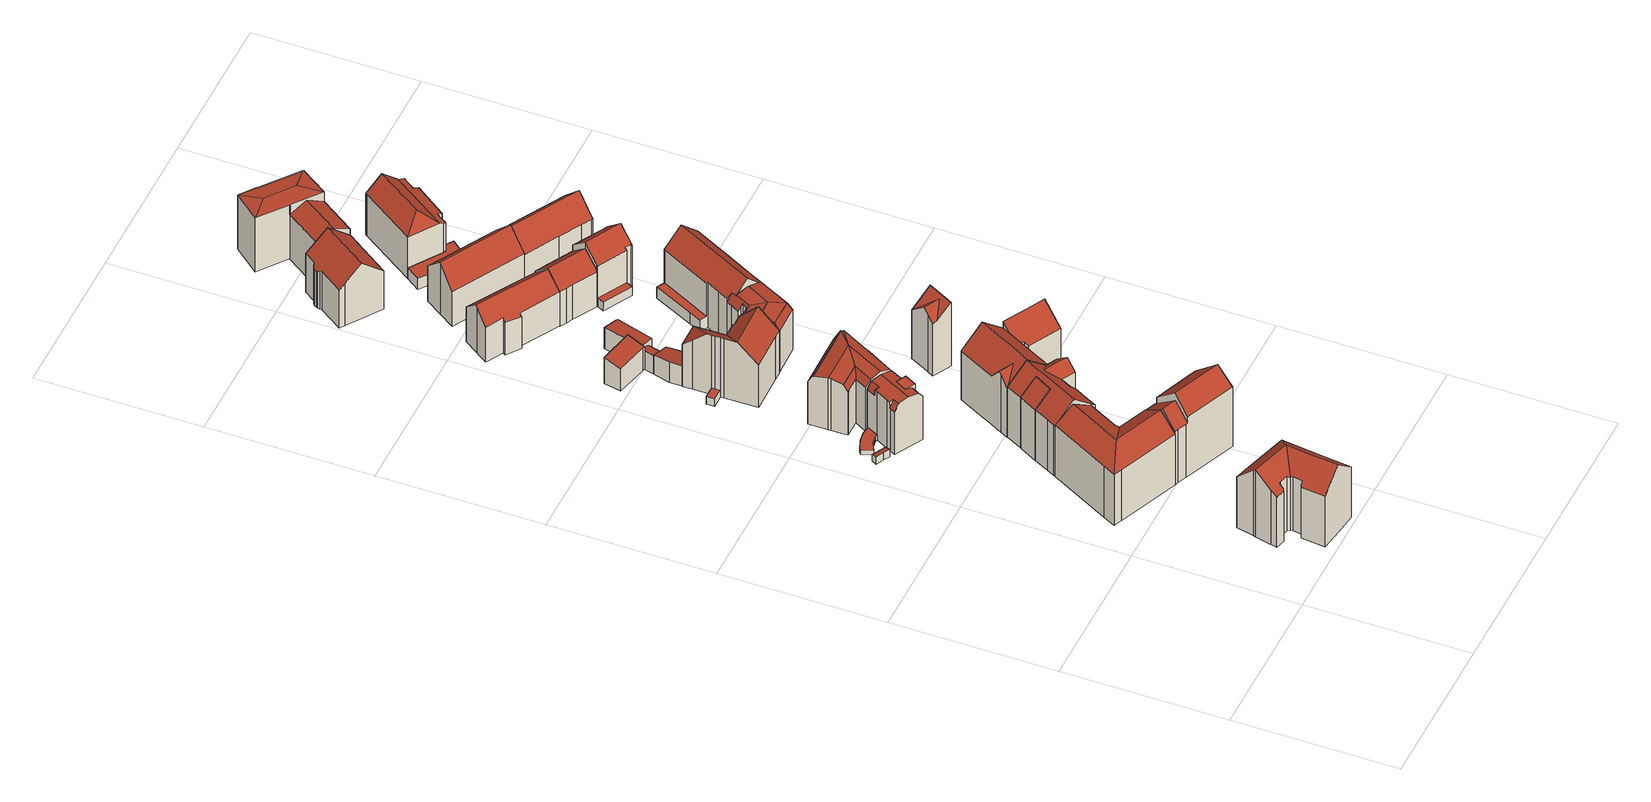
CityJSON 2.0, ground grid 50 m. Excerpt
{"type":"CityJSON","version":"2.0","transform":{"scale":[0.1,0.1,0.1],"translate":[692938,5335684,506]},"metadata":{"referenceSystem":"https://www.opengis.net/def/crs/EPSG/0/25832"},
"CityObjects":{
"building1":{"type":"Building","attributes":{"Gemeindeschluessel":"09162000","HoeheDach":"533.140","HoeheGrund":"508.560","Methode":"1000","NiedrigsteTraufeDesGebaeudes":"526.595","Geometrietyp2DReferenz":"3000","function":"31001_1000","roofType":"3100","measuredHeight":24.58,"storeysAboveGround":4},"geometry":[{"type":"MultiSurface","lod":"2","boundaries":[[[0,1,2,3]],[[4,5,6,7,8,9]],[[10,11,6,5,12,13]],[[14,15,16,17,18,19]],[[20,21,22,23,24,25,26,27,28,29,30,16,15,14]],[[31,32,9,8]],[[29,28,5,4,9,32,33,30]],[[34,35,28,27,36,37,38,39,2,1]],[[3,2,39,40]],[[11,10,41,0,3,40,42,43,44,45,46,47,48,49,50,51,52,19,18,17,53,54,31,8,7,6]],[[45,27,26,46]],[[16,30,33,54,53,17]],[[47,46,26,25,24,48]],[[41,10,13,34,1,0]],[[48,24,23,49]],[[52,51,50,22,21,20]],[[52,20,14,19]],[[13,12,5,28,35,34]],[[49,23,22,50]],[[44,36,27,45]],[[54,33,32,31]],[[38,37,36,44,43,42]],[[40,39,38,42]]],"semantics":{"surfaces":[{"type":"WallSurface"},{"type":"RoofSurface"},{"type":"GroundSurface"}],"values":[0,0,0,0,1,0,1,1,0,2,0,0,0,0,0,0,0,1,0,0,0,0,0]}}]},
"building2":{"type":"Building","attributes":{"Gemeindeschluessel":"09162000","HoeheDach":"530.959","HoeheGrund":"508.280","Methode":"2000","NiedrigsteTraufeDesGebaeudes":"526.280","Geometrietyp2DReferenz":"3000","function":"31001_1000","roofType":"3100","measuredHeight":22.68,"storeysAboveGround":5},"geometry":[{"type":"MultiSurface","lod":"2","boundaries":[[[55,56,57,58,59]],[[60,61,62,63]],[[64,65,55,59]],[[66,67,68,69]],[[62,70,69,68]],[[63,62,68,67,71,72]],[[60,73,74,75,76,61]],[[63,72,64,59,58]],[[77,71,67,66]],[[77,65,64,72,71]],[[61,76,70,62]],[[74,78,56,55,65,77,66,69,70,76,75]],[[79,78,74,73]],[[60,63,58,57,79,73]],[[78,79,57,56]]],"semantics":{"surfaces":[{"type":"WallSurface"},{"type":"RoofSurface"},{"type":"GroundSurface"}],"values":[0,1,0,0,0,1,0,1,0,0,0,2,0,1,0]}}]},
"building3":{"type":"Building","attributes":{"Gemeindeschluessel":"09162000","HoeheDach":"510.919","HoeheGrund":"508.220","Methode":"2000","NiedrigsteTraufeDesGebaeudes":"510.508","Geometrietyp2DReferenz":"3000","function":"31001_2000","roofType":"2100","measuredHeight":2.7},"geometry":[{"type":"MultiSurface","lod":"2","boundaries":[[[80,81,82,83]],[[84,82,81,85,86]],[[87,84,86,88]],[[83,82,84,87]],[[88,89,80,83,87]],[[88,86,85,89]],[[89,85,81,80]]],"semantics":{"surfaces":[{"type":"WallSurface"},{"type":"RoofSurface"},{"type":"GroundSurface"}],"values":[0,1,0,0,2,0,0]}}]},
"building4":{"type":"Building","attributes":{"Gemeindeschluessel":"09162000","HoeheDach":"509.700","HoeheGrund":"507.960","Methode":"2000","NiedrigsteTraufeDesGebaeudes":"509.700","Geometrietyp2DReferenz":"3000","function":"51009_1610","roofType":"1000","measuredHeight":1.74},"geometry":[{"type":"MultiSurface","lod":"2","boundaries":[[[90,91,92,93]],[[94,95,96,97,98,99,100,92,91,101,102,103,104,105,106,107]],[[108,107,106,109]],[[110,98,97,111]],[[112,104,103,113]],[[111,97,96,114]],[[113,103,102,115]],[[116,101,91,90]],[[117,100,99,118]],[[119,95,94,120]],[[117,118,110,111,114,119,120,108,109,121,112,113,115,116,90,93]],[[108,120,94,107]],[[121,105,104,112]],[[117,93,92,100]],[[110,118,99,98]],[[115,102,101,116]],[[114,96,95,119]],[[109,106,105,121]]],"semantics":{"surfaces":[{"type":"WallSurface"},{"type":"RoofSurface"},{"type":"GroundSurface"}],"values":[0,1,0,0,0,0,0,0,0,0,2,0,0,0,0,0,0,0]}}]},
"building5":{"type":"Building","attributes":{"Gemeindeschluessel":"09162000","HoeheDach":"531.237","HoeheGrund":"508.340","Methode":"2000","NiedrigsteTraufeDesGebaeudes":"526.561","Geometrietyp2DReferenz":"3000","function":"31001_1000","roofType":"2100","measuredHeight":22.9},"geometry":[{"type":"MultiSurface","lod":"2","boundaries":[[[122,123,124,125]],[[125,126,127,128,122]],[[124,123,129,130,131]],[[123,122,128,129]],[[131,130,129,128,127,126]],[[125,124,131,126]]],"semantics":{"surfaces":[{"type":"WallSurface"},{"type":"GroundSurface"},{"type":"RoofSurface"}],"values":[0,1,2,0,0,0]}}]},
"building6":{"type":"Building","attributes":{"Gemeindeschluessel":"09162000","HoeheDach":"526.220","HoeheGrund":"507.976","Methode":"2000","NiedrigsteTraufeDesGebaeudes":"523.399","Geometrietyp2DReferenz":"3000","function":"31001_9998","roofType":"3100","measuredHeight":18.24,"storeysAboveGround":6},"geometry":[{"type":"MultiSurface","lod":"2","boundaries":[[[132,133,134,135,136]],[[137,138,139,140,141,142]],[[143,137,142,144,134,133]],[[145,146,147,148,149]],[[150,132,136,151,145,149,152]],[[153,154,155,156]],[[157,158,148,147,159,160]],[[161,141,140,162]],[[152,149,148,158]],[[144,142,141,161,163]],[[157,160,164,117]],[[156,165,153]],[[144,163,135,134]],[[93,117,164,165,156,155]],[[143,133,132,150]],[[166,151,136,135,163,161,162,167]],[[146,159,147]],[[140,139,167,162]],[[137,143,150,152,158,157,117,93,138]],[[166,154,153,165,164,160,159,146,145,151]],[[93,155,154,166,167,139,138]]],"semantics":{"surfaces":[{"type":"RoofSurface"},{"type":"WallSurface"},{"type":"GroundSurface"}],"values":[0,1,1,0,1,0,1,1,1,0,1,1,1,1,1,0,1,0,2,0,1]}}]},
"building7":{"type":"Building","attributes":{"Gemeindeschluessel":"09162000","HoeheDach":"534.848","HoeheGrund":"508.350","Methode":"2000","NiedrigsteTraufeDesGebaeudes":"524.933","Geometrietyp2DReferenz":"3000","function":"31001_1000","roofType":"3100","measuredHeight":26.5,"storeysAboveGround":5},"geometry":[{"type":"MultiSurface","lod":"2","boundaries":[[[168,169,170,171]],[[172,173,169,168]],[[174,175,176,76]],[[177,178,179,180,181]],[[182,183,184,185,186,74,187,174,76,188,172,168,171,189,190,191,192]],[[185,193,194,186]],[[188,195,173,172]],[[184,183,196,197,198,193,185]],[[199,200,201,170,169,173,195,176,175,202]],[[196,183,182,192,178,177]],[[76,176,195,188]],[[191,179,178,192]],[[196,177,181,197]],[[194,193,198,199,202,203]],[[171,170,201,189]],[[203,202,175,174,187,74]],[[186,194,203,74]],[[179,191,190,189,201,200,180]],[[197,181,180,200,199,198]]],"semantics":{"surfaces":[{"type":"WallSurface"},{"type":"RoofSurface"},{"type":"GroundSurface"}],"values":[0,0,0,1,2,0,0,0,1,0,0,0,1,1,0,0,0,0,0]}}]},
"building8":{"type":"Building","attributes":{"Gemeindeschluessel":"09162000","HoeheDach":"532.350","HoeheGrund":"508.270","Methode":"2000","NiedrigsteTraufeDesGebaeudes":"526.180","Geometrietyp2DReferenz":"3000","function":"31001_1000","roofType":"3100","measuredHeight":24.08,"storeysAboveGround":4},"geometry":[{"type":"MultiSurface","lod":"2","boundaries":[[[204,205,206,207,208,77]],[[126,209,210,125]],[[211,122,123,212,129,128]],[[213,214,206,205]],[[215,216,217,218,219,220,221,222]],[[223,224,221,220,219,225,226,227,228,229,230,231]],[[232,233,234,235,236,237]],[[129,238,231,230,239,128]],[[240,241,214,213]],[[242,243,244,245,246,247]],[[248,249,250,251]],[[210,252,123,122,253,125]],[[242,247,237,236]],[[251,250,209,126]],[[254,255,256,223,231,238,129,212,123,252,210,209,250,249,257]],[[258,77,208,254,257,65]],[[65,257,249,248]],[[259,260,261,262,263,244,243,242,236,235,234,240,213,205,204,77,258,65,248,251,126,125,253,122,211,128,239,230,229,228,227,226,225,264]],[[225,219,218,264]],[[265,266,267,216,215,222]],[[264,218,217,259]],[[208,207,206,214,241,233,232,237,247,246,245,265,222,221,224,223,256,255,254]],[[267,261,260,259,217,216]],[[263,262,261,267,266,265,245,244]],[[234,233,241,240]]],"semantics":{"surfaces":[{"type":"WallSurface"},{"type":"RoofSurface"},{"type":"GroundSurface"}],"values":[0,0,0,0,1,0,0,0,0,0,0,0,0,0,1,0,0,2,0,1,0,1,0,0,0]}}]},
"building9":{"type":"Building","attributes":{"Gemeindeschluessel":"09162000","HoeheDach":"526.980","HoeheGrund":"508.060","Methode":"2000","NiedrigsteTraufeDesGebaeudes":"522.856","Geometrietyp2DReferenz":"3000","function":"31001_1000","roofType":"3100","measuredHeight":18.92,"storeysAboveGround":4},"geometry":[{"type":"MultiSurface","lod":"2","boundaries":[[[268,269,270,271,272,273,274,275,276,277]],[[278,279,280,281]],[[282,283,284,285,286,287,288]],[[273,289,290,291,292,293,274]],[[289,290,291,290,289,273]],[[291,294,292]],[[286,285,295,287]],[[296,297,280,279,298]],[[299,285,299,275]],[[272,300,301,302,291,290,289,273]],[[303,294,291,302,304,305,306,307,281,280,297]],[[288,287,308,309,310,311]],[[312,313,271,270,269,268,277,314,315,316,311,310,309,317,318,319,278,281,307,306,305,304]],[[276,284,314,277]],[[320,303,297,296,298,321]],[[274,293,292,285,299,275]],[[295,285,292,322,323,308,287]],[[324,321,298,279,278,319,318]],[[315,314,284,283,282,316]],[[271,313,312,304,302,301,300,272]],[[322,292,294,303,320,321,324,323]],[[275,299,285,284,276]],[[308,323,324,318,317,309]],[[316,282,288,311]]],"semantics":{"surfaces":[{"type":"WallSurface"},{"type":"RoofSurface"},{"type":"GroundSurface"}],"values":[0,0,1,1,0,1,0,1,0,1,0,0,2,0,0,1,1,0,0,0,1,1,0,0]}}]},
"building10":{"type":"Building","attributes":{"Gemeindeschluessel":"09162000","HoeheDach":"509.729","HoeheGrund":"507.147","Methode":"1000","NiedrigsteTraufeDesGebaeudes":"509.729","Geometrietyp2DReferenz":"3000","function":"31001_2000","roofType":"1000","measuredHeight":2.58},"geometry":[{"type":"MultiSurface","lod":"2","boundaries":[[[325,326,327,328]],[[328,327,329,330]],[[326,331,332,329,327]],[[333,331,326,325]],[[330,329,332,334]],[[328,330,334,333,325]],[[334,332,331,333]]],"semantics":{"surfaces":[{"type":"WallSurface"},{"type":"RoofSurface"},{"type":"GroundSurface"}],"values":[0,0,1,0,0,2,0]}}]},
"building11":{"type":"Building","attributes":{"Gemeindeschluessel":"09162000","HoeheDach":"516.928","HoeheGrund":"507.543","Methode":"2000","NiedrigsteTraufeDesGebaeudes":"515.553","Geometrietyp2DReferenz":"3000","function":"31001_1000","roofType":"2100","measuredHeight":9.38,"storeysAboveGround":3},"geometry":[{"type":"MultiSurface","lod":"2","boundaries":[[[335,336,337,338]],[[339,340,341,342]],[[343,344,345,346,347,348]],[[341,340,337,336,344,343,348,349]],[[345,344,336,335]],[[342,341,349,350]],[[350,349,348,347]],[[338,337,340,339]],[[335,338,339,342,350,347,346,345]]],"semantics":{"surfaces":[{"type":"WallSurface"},{"type":"RoofSurface"},{"type":"GroundSurface"}],"values":[0,0,0,1,0,0,0,0,2]}}]},
"building12":{"type":"Building","attributes":{"Gemeindeschluessel":"09162000","HoeheDach":"528.800","HoeheGrund":"507.294","Methode":"2000","NiedrigsteTraufeDesGebaeudes":"522.592","Geometrietyp2DReferenz":"3000","function":"31001_9998","roofType":"3100","measuredHeight":21.51,"storeysAboveGround":4},"geometry":[{"type":"MultiSurface","lod":"2","boundaries":[[[351,352,353,354,355]],[[356,357,358,359]],[[351,355,360,361]],[[362,363,364,365,366]],[[357,356,367,368]],[[369,370,361,360]],[[371,370,369,372,373]],[[374,363,362,375]],[[376,377,353,352]],[[356,359,373,372,362,366,378,367]],[[379,380,381,382]],[[380,378,366,365,381]],[[371,373,359,358]],[[382,381,365,364]],[[354,353,377,375,362,372]],[[379,368,367,378,380]],[[374,375,377,376]],[[372,369,360,355,354]],[[351,361,370,371,358,357,368,379,382,364,363,374,376,352]]],"semantics":{"surfaces":[{"type":"WallSurface"},{"type":"RoofSurface"},{"type":"GroundSurface"}],"values":[0,0,0,0,0,0,0,0,0,1,0,1,0,0,1,0,0,1,2]}}]},
"building13":{"type":"Building","attributes":{"Gemeindeschluessel":"09162000","HoeheDach":"514.828","HoeheGrund":"507.431","Methode":"2000","NiedrigsteTraufeDesGebaeudes":"512.477","Geometrietyp2DReferenz":"3000","function":"31001_2000","roofType":"2100","measuredHeight":7.4},"geometry":[{"type":"MultiSurface","lod":"2","boundaries":[[[383,384,385,386]],[[387,388,389,390]],[[391,389,388,385,384]],[[389,391,392,390]],[[387,390,392,383,386]],[[387,386,385,388]],[[383,392,391,384]]],"semantics":{"surfaces":[{"type":"WallSurface"},{"type":"RoofSurface"},{"type":"GroundSurface"}],"values":[0,0,1,0,2,0,0]}}]},
"building14":{"type":"Building","attributes":{"Gemeindeschluessel":"09162000","HoeheDach":"532.200","HoeheGrund":"508.180","Methode":"2000","NiedrigsteTraufeDesGebaeudes":"521.822","Geometrietyp2DReferenz":"3000","function":"31001_1000","roofType":"3100","measuredHeight":24.02,"storeysAboveGround":4},"geometry":[{"type":"MultiSurface","lod":"2","boundaries":[[[393,394,395]],[[396,397,398,399]],[[400,401,402,403]],[[393,404,405]],[[406,407,408,409]],[[410,411,398,397,412,394,393,405]],[[413,414,402,401,415,416,417,418,404,393,395,419,420,421,422,423,424]],[[424,423,422,421,420,425,426,427,428,406,409]],[[408,407,428,427,426,425,429,430,431,432,433,434]],[[435,411,410,436]],[[399,435,436,437,438,439,440,441,400,403,442,443,444,434,433,432,431,430,429,445,446,447,448,396]],[[420,419,446,445,429,425]],[[443,442,403,402,414,413,424,409,444]],[[400,441,440,439,438,418,417,416,415,401]],[[437,436,410,405,404,418,438]],[[395,394,412,448,447,446,419]],[[444,409,408,434]],[[399,398,411,435]],[[406,428,407]],[[448,412,397,396]]],"semantics":{"surfaces":[{"type":"WallSurface"},{"type":"RoofSurface"},{"type":"GroundSurface"}],"values":[0,0,0,0,1,1,1,1,0,0,2,0,0,0,0,0,0,0,1,0]}}]},
"building15":{"type":"Building","attributes":{"Gemeindeschluessel":"09162000","HoeheDach":"515.056","HoeheGrund":"507.453","Methode":"2000","NiedrigsteTraufeDesGebaeudes":"513.625","Geometrietyp2DReferenz":"3000","function":"31001_2000","roofType":"1000","measuredHeight":7.6},"geometry":[{"type":"MultiSurface","lod":"2","boundaries":[[[449,450,451,452]],[[453,454,455,456]],[[457,458,456,455]],[[386,459,460,461]],[[462,463,464,465]],[[452,451,466,467]],[[464,463,468,460,459]],[[449,461,460,468,469,450]],[[465,464,459,386]],[[467,466,454,453]],[[457,455,454,466,451,450,469,470]],[[470,471,458,457]],[[469,468,463,462,471,470]],[[471,462,465,386,461,449,452,467,453,456,458]]],"semantics":{"surfaces":[{"type":"WallSurface"},{"type":"RoofSurface"},{"type":"GroundSurface"}],"values":[0,0,0,0,0,0,1,0,0,0,1,0,0,2]}}]},
"building16":{"type":"Building","attributes":{"Gemeindeschluessel":"09162000","HoeheDach":"524.050","HoeheGrund":"507.050","Methode":"2000","NiedrigsteTraufeDesGebaeudes":"518.414","Geometrietyp2DReferenz":"3000","function":"31001_1000","roofType":"3100","measuredHeight":17,"storeysAboveGround":4},"geometry":[{"type":"MultiSurface","lod":"2","boundaries":[[[472,473,474,475,476,477,478,479,480,481,482,483,484,485]],[[475,486,487,476]],[[477,488,489,478]],[[473,490,491,474]],[[474,491,486,475]],[[492,493,494,482,481,480]],[[476,487,488,477]],[[479,478,489,495,492,480]],[[495,489,488,487,486,491,490,496,497,494,493,492]],[[484,498,499,485]],[[490,473,472,485,499,496]],[[494,497,498,484,483,482]],[[496,499,498,497]]],"semantics":{"surfaces":[{"type":"GroundSurface"},{"type":"WallSurface"},{"type":"RoofSurface"}],"values":[0,1,1,1,1,1,1,1,2,1,1,1,2]}}]},
"building17":{"type":"Building","attributes":{"Gemeindeschluessel":"09162000","HoeheDach":"531.167","HoeheGrund":"508.050","Methode":"2000","NiedrigsteTraufeDesGebaeudes":"525.665","Geometrietyp2DReferenz":"3000","function":"31001_1000","roofType":"2100","measuredHeight":23.12},"geometry":[{"type":"MultiSurface","lod":"2","boundaries":[[[500,501,502,503,504]],[[501,505,502]],[[506,505,507,508]],[[509,510,508,507,511,512]],[[513,509,512,500,504,514]],[[510,509,513,514,515,516,506,508]],[[514,504,503,515]],[[503,502,505,506,516,515]],[[512,511,507,505,501,500]]],"semantics":{"surfaces":[{"type":"RoofSurface"},{"type":"WallSurface"},{"type":"GroundSurface"}],"values":[0,0,1,1,1,2,1,1,0]}}]},
"building18":{"type":"Building","attributes":{"Gemeindeschluessel":"09162000","HoeheDach":"525.740","HoeheGrund":"507.571","Methode":"2000","NiedrigsteTraufeDesGebaeudes":"521.893","Geometrietyp2DReferenz":"3000","function":"31001_9998","roofType":"3100","measuredHeight":18.17,"storeysAboveGround":4},"geometry":[{"type":"MultiSurface","lod":"2","boundaries":[[[517,518,519,520]],[[521,522,523,524]],[[525,526,527,528]],[[529,530,531,532]],[[524,523,533,534]],[[535,527,526,536,537,538,539,540,541,542,543]],[[520,538,544,545]],[[529,532,518,517]],[[546,547,522,521]],[[548,536,526,525]],[[535,549,528,527]],[[534,533,550,551]],[[530,529,552,553]],[[538,537,554,550,533,523,522,547,544]],[[555,543,542,556]],[[520,519,539,538]],[[553,552,557,545,544,547,546]],[[517,520,545,557]],[[551,550,554,558]],[[541,559,556,542]],[[532,531,560,540,539,519,518]],[[559,541,540,560]],[[548,558,554,537,536]],[[530,553,546,521,524,534,551,558,548,525,528,549,555,556,559,560,531]],[[549,535,543,555]],[[529,517,557,552]]],"semantics":{"surfaces":[{"type":"RoofSurface"},{"type":"WallSurface"},{"type":"GroundSurface"}],"values":[0,1,1,1,1,0,0,0,1,1,1,1,1,0,1,0,1,0,1,1,1,1,1,2,1,0]}}]},
"building19":{"type":"Building","attributes":{"Gemeindeschluessel":"09162000","HoeheDach":"526.920","HoeheGrund":"506.940","Methode":"2000","NiedrigsteTraufeDesGebaeudes":"520.043","Geometrietyp2DReferenz":"3000","function":"31001_1000","roofType":"3100","measuredHeight":19.98,"storeysAboveGround":4},"geometry":[{"type":"MultiSurface","lod":"2","boundaries":[[[561,562,563,564,565,566]],[[567,568,569,570]],[[567,570,571,572,573,574,575,576,577,578,579,580,581,566,565,564,582,583,584]],[[576,585,586,577]],[[575,587,585,576]],[[588,589,590,591,592,563,562,561,593,594,595,596,586,585,587,597]],[[578,596,595,579]],[[580,594,593,581]],[[591,598,584,583,582,592]],[[564,563,592,582]],[[571,570,569,590,589,572]],[[577,586,596,578]],[[569,568,598,591,590]],[[579,595,594,580]],[[581,593,561,566]],[[584,598,568,567]],[[573,572,589,588,597,574]],[[574,597,587,575]]],"semantics":{"surfaces":[{"type":"WallSurface"},{"type":"GroundSurface"},{"type":"RoofSurface"}],"values":[0,0,1,0,0,2,0,0,0,0,0,0,2,0,0,0,0,0]}}]},
"building20":{"type":"Building","attributes":{"Gemeindeschluessel":"09162000","HoeheDach":"524.190","HoeheGrund":"506.761","Methode":"2000","NiedrigsteTraufeDesGebaeudes":"519.423","Geometrietyp2DReferenz":"3000","function":"31001_1000","roofType":"3100","measuredHeight":17.43,"storeysAboveGround":4},"geometry":[{"type":"MultiSurface","lod":"2","boundaries":[[[599,600,601,602]],[[603,604,605,606]],[[607,608,609,610]],[[611,612,613,614]],[[615,616,612,611]],[[617,491,618,619]],[[614,613,620,621]],[[622,601,600,609,608,623]],[[602,601,622,616,615]],[[606,605,491,617]],[[619,607,610,599,602,615,611,614,621,603,606,617]],[[605,604,620,613,612,616,622,623,618,491]],[[610,609,600,599]],[[621,620,604,603]],[[619,618,623,608,607]]],"semantics":{"surfaces":[{"type":"WallSurface"},{"type":"RoofSurface"},{"type":"GroundSurface"}],"values":[0,0,0,0,0,0,0,1,0,0,2,1,0,0,0]}}]},
"building21":{"type":"Building","attributes":{"Gemeindeschluessel":"09162000","HoeheDach":"525.629","HoeheGrund":"506.950","Methode":"2000","NiedrigsteTraufeDesGebaeudes":"519.537","Geometrietyp2DReferenz":"3000","function":"31001_9998","roofType":"3100","measuredHeight":18.68,"storeysAboveGround":4},"geometry":[{"type":"MultiSurface","lod":"2","boundaries":[[[624,625,626,627]],[[628,629,630,626,625,631,632,633,634]],[[635,636,637,638,639,640,641,642,643,624,627]],[[640,634,633,641]],[[641,633,632,642]],[[644,645,629,628,634,646]],[[645,637,636,635,627,626,630,629]],[[638,637,645,644,646,639]],[[639,646,634,640]],[[643,631,625,624]],[[642,632,631,643]]],"semantics":{"surfaces":[{"type":"WallSurface"},{"type":"RoofSurface"},{"type":"GroundSurface"}],"values":[0,1,2,0,0,1,0,0,0,0,0]}}]},
"building22":{"type":"Building","attributes":{"Gemeindeschluessel":"09162000","HoeheDach":"528.470","HoeheGrund":"506.927","Methode":"2000","NiedrigsteTraufeDesGebaeudes":"510.890","Geometrietyp2DReferenz":"3000","function":"31001_9998","roofType":"3100","measuredHeight":21.54,"storeysAboveGround":5},"geometry":[{"type":"MultiSurface","lod":"2","boundaries":[[[647,648,649,650,651,652]],[[653,654,655,656]],[[657,658,654,653]],[[647,652,659,660]],[[661,662,663,664]],[[665,661,664,666,667,668,669,670,648,647,660,657,653,656,671]],[[656,655,672,671]],[[662,673,674,675,659,652,651,676,677,678,663]],[[670,679,649,648]],[[668,680,681,669]],[[657,660,659,675,658]],[[672,655,654,658,675,674]],[[666,678,677,667]],[[669,681,679,670]],[[682,650,649,679,681,680]],[[664,663,678,666]],[[682,676,651,650]],[[668,667,677,676,682,680]],[[665,671,672,674,673]],[[665,673,662,661]]],"semantics":{"surfaces":[{"type":"WallSurface"},{"type":"GroundSurface"},{"type":"RoofSurface"}],"values":[0,0,0,0,0,1,0,2,0,0,0,2,0,0,2,0,0,0,0,0]}}]},
"building23":{"type":"Building","attributes":{"Gemeindeschluessel":"09162000","HoeheDach":"510.901","HoeheGrund":"507.340","Methode":"1000","NiedrigsteTraufeDesGebaeudes":"510.901","Geometrietyp2DReferenz":"3000","function":"31001_2000","roofType":"1000","measuredHeight":3.56},"geometry":[{"type":"MultiSurface","lod":"2","boundaries":[[[683,684,685,686,687,688]],[[689,690,691,692]],[[693,694,695,696]],[[692,693,696,697,687,686,685,689]],[[692,691,694,693]],[[691,690,684,683,688,698,695,694]],[[685,684,690,689]],[[695,698,688,687,697,696]]],"semantics":{"surfaces":[{"type":"WallSurface"},{"type":"GroundSurface"},{"type":"RoofSurface"}],"values":[0,0,0,1,0,2,0,0]}}]},
"building24":{"type":"Building","attributes":{"Gemeindeschluessel":"09162000","HoeheDach":"526.412","HoeheGrund":"506.793","Methode":"2000","NiedrigsteTraufeDesGebaeudes":"509.907","Geometrietyp2DReferenz":"3000","function":"31001_1000","roofType":"3100","measuredHeight":19.62,"storeysAboveGround":6},"geometry":[{"type":"MultiSurface","lod":"2","boundaries":[[[699,700,701,702]],[[703,704,705,706,707,708]],[[602,709,710,711]],[[702,701,712,713]],[[708,707,714,712,701,700,715,716,717,718,719,720,721]],[[703,708,721,621]],[[713,712,714,722,723]],[[724,725,726,727]],[[621,721,720,614]],[[722,714,707,706]],[[728,729,705,704]],[[717,726,725,710,709,718]],[[723,722,729,728]],[[711,710,725,724]],[[614,720,719,611]],[[730,716,715,731]],[[602,732,718,709]],[[729,722,706,705]],[[730,731,699,702,713,723,728,704,703,621,614,611,732,602,711,724,727]],[[611,719,718,732]],[[730,727,726,717,716]],[[731,715,700,699]]],"semantics":{"surfaces":[{"type":"WallSurface"},{"type":"RoofSurface"},{"type":"GroundSurface"}],"values":[0,0,0,0,1,0,0,0,0,0,0,1,0,0,0,0,0,1,2,0,0,0]}}]},
"building25":{"type":"Building","attributes":{"Gemeindeschluessel":"09162000","HoeheDach":"511.050","HoeheGrund":"507.100","Methode":"1000","NiedrigsteTraufeDesGebaeudes":"511.050","Geometrietyp2DReferenz":"3000","function":"31001_2000","roofType":"1000","measuredHeight":3.95},"geometry":[{"type":"MultiSurface","lod":"2","boundaries":[[[733,734,735,736]],[[737,738,739,740,741,742]],[[738,737,742,743,744,745,746,747,748,749,750,733,736,751]],[[744,752,753,745]],[[749,754,755,750]],[[743,742,741,756,752,744]],[[757,754,749,748,747,758]],[[736,735,759,751]],[[753,760,758,747,746,745]],[[752,756,741,740,739,759,735,734,755,754,757,758,760,753]],[[751,759,739,738]],[[750,755,734,733]]],"semantics":{"surfaces":[{"type":"WallSurface"},{"type":"GroundSurface"},{"type":"RoofSurface"}],"values":[0,0,1,0,0,0,0,0,0,2,0,0]}}]},
"building26":{"type":"Building","attributes":{"Gemeindeschluessel":"09162000","HoeheDach":"527.050","HoeheGrund":"506.670","Methode":"2000","NiedrigsteTraufeDesGebaeudes":"522.880","Geometrietyp2DReferenz":"3000","function":"31001_1000","roofType":"3200","measuredHeight":20.38,"storeysAboveGround":6},"geometry":[{"type":"MultiSurface","lod":"2","boundaries":[[[761,762,763,764,765,766,767,768,769]],[[770,771,772,773]],[[774,775,776,777,778,779,780,781,782]],[[783,784,778,777]],[[773,772,785,786]],[[771,787,788,789,785,772]],[[790,784,783,791,792,793]],[[765,764,794,780,779,795,770,773]],[[770,795,790,793,787,771]],[[788,787,793,792]],[[782,781,796,797]],[[797,796,763,762,761]],[[777,776,775,774,798,769,768,767,766,786,785,789,788,792,791,783]],[[796,781,780,794,764,763]],[[766,765,773,786]],[[798,774,782,797,761,769]],[[779,778,784,790,795]]],"semantics":{"surfaces":[{"type":"WallSurface"},{"type":"RoofSurface"},{"type":"GroundSurface"}],"values":[0,1,0,0,0,0,0,1,1,0,1,1,2,0,0,0,1]}}]},
"building27":{"type":"Building","attributes":{"Gemeindeschluessel":"09162000","HoeheDach":"526.570","HoeheGrund":"507.060","Methode":"2000","NiedrigsteTraufeDesGebaeudes":"520.566","Geometrietyp2DReferenz":"3000","function":"31001_1000","roofType":"3200","measuredHeight":19.51,"storeysAboveGround":5},"geometry":[{"type":"MultiSurface","lod":"2","boundaries":[[[799,800,801,802]],[[803,804,805,806,802,801]],[[807,808,809,810]],[[811,812,813,736]],[[814,815,816]],[[817,818,749,819,820,814,816,747]],[[821,822,808,807]],[[819,823,824,813,812,809,808,822,825,826,827,820]],[[827,826,828,829,830,831]],[[814,820,827,831,804,803,815]],[[805,804,831,830]],[[747,816,800,799]],[[736,813,824,733]],[[733,824,823,750]],[[821,832,828,826,825,822]],[[832,821,807,810,811,736,733,750,749,818,817,747,799,802,806,805,830,829,828]],[[810,809,812,811]],[[750,823,819,749]],[[815,803,801,800,816]]],"semantics":{"surfaces":[{"type":"WallSurface"},{"type":"RoofSurface"},{"type":"GroundSurface"}],"values":[0,0,0,0,1,0,0,1,0,1,0,0,0,0,0,2,0,0,1]}}]},
"building28":{"type":"Building","attributes":{"Gemeindeschluessel":"09162000","HoeheDach":"525.250","HoeheGrund":"506.887","Methode":"2000","NiedrigsteTraufeDesGebaeudes":"518.882","Geometrietyp2DReferenz":"3000","function":"31001_9998","roofType":"3100","measuredHeight":18.36,"storeysAboveGround":4},"geometry":[{"type":"MultiSurface","lod":"2","boundaries":[[[833,834,835,836]],[[837,838,839,840]],[[841,842,843,844]],[[627,845,834,833]],[[844,843,846,847,848]],[[849,850,842,841]],[[851,852,850,849]],[[838,853,854,847,846,855,839]],[[848,847,854,856]],[[857,853,838,837]],[[840,627,833,836,851,849,841,844,848,856,857,837]],[[836,835,852,851]],[[840,839,855,845,627]],[[846,843,842,850,852,835,834,845,855]],[[856,854,853,857]]],"semantics":{"surfaces":[{"type":"WallSurface"},{"type":"RoofSurface"},{"type":"GroundSurface"}],"values":[0,0,0,0,0,0,0,1,0,0,2,0,0,1,0]}}]},
"building29":{"type":"Building","attributes":{"Gemeindeschluessel":"09162000","HoeheDach":"511.302","HoeheGrund":"507.280","Methode":"1000","NiedrigsteTraufeDesGebaeudes":"511.302","Geometrietyp2DReferenz":"3000","function":"31001_2000","roofType":"1000","measuredHeight":4.02},"geometry":[{"type":"MultiSurface","lod":"2","boundaries":[[[858,859,860,861]],[[861,860,862,863]],[[864,865,859,858]],[[865,862,860,859]],[[863,862,865,864]],[[858,861,863,864]]],"semantics":{"surfaces":[{"type":"WallSurface"},{"type":"RoofSurface"},{"type":"GroundSurface"}],"values":[0,0,0,1,0,2]}}]}
},
"vertices":[
[219,26,26],[219,26,211],[227,99,211],[227,99,26],[247,262,211],[381,222,211],[381,222,26],[247,262,26],[198,276,26],[198,276,211],[355,8,26],[365,92,26],[365,92,211],[355,8,211],[167,146,206],[169,150,211],[172,165,225],[172,165,26],[169,150,26],[167,146,26],[197,138,207],[200,141,211],[202,142,212],[204,153,223],[209,153,224],[233,147,225],[238,146,225],[243,139,220],[306,177,271],[239,197,271],[183,214,271],[186,223,26],[186,223,263],[184,215,270],[287,17,271],[298,112,271],[246,133,223],[245,128,223],[241,101,222],[232,102,214],[232,102,26],[287,17,26],[241,101,26],[245,128,26],[246,133,26],[243,139,26],[238,146,26],[233,147,26],[209,153,26],[204,153,26],[202,142,26],[200,141,26],[197,138,26],[183,214,26],[184,215,26],
[99,621,23],[79,584,23],[79,584,207],[80,586,209],[99,621,209],[324,551,250],[355,610,204],[267,647,203],[167,615,250],[198,807,209],[198,807,23],[262,660,23],[262,660,209],[264,654,206],[264,654,23],[267,647,23],[310,749,209],[254,778,250],[294,496,207],[294,496,23],[326,554,23],[355,610,23],[310,749,23],[106,573,23],[106,573,207],
[106,1263,22],[106,1263,45],[98,1248,49],[98,1248,22],[79,1258,49],[64,1285,45],[56,1270,49],[79,1258,22],[56,1270,22],[64,1285,22],
[164,1341,20],[164,1341,37],[169,1343,37],[169,1343,20],[91,1292,37],[100,1297,37],[109,1301,37],[119,1305,37],[129,1306,37],[139,1307,37],[149,1306,37],[151,1343,37],[138,1343,37],[126,1342,37],[113,1340,37],[101,1336,37],[89,1331,37],[78,1324,37],[78,1324,20],[89,1331,20],[129,1306,20],[119,1305,20],[113,1340,20],[126,1342,20],[109,1301,20],[138,1343,20],[151,1343,20],[149,1306,20],[139,1307,20],[100,1297,20],[91,1292,20],[101,1336,20],
[315,912,23],[315,912,252],[284,857,252],[284,857,23],[237,881,23],[256,917,23],[267,937,23],[267,937,206],[256,917,206],[237,881,207],
[199,1194,178],[207,1210,177],[214,1222,177],[202,1228,195],[187,1201,195],[214,1223,20],[254,1298,20],[254,1298,177],[233,1258,177],[233,1258,199],[214,1223,199],[207,1210,20],[214,1222,199],[126,1233,197],[136,1253,197],[124,1259,174],[122,1256,174],[113,1240,174],[199,1194,20],[156,1217,202],[113,1240,20],[166,1308,197],[181,1337,197],[169,1343,174],[154,1315,174],[128,1268,20],[122,1256,20],[124,1259,194],[128,1268,194],[203,1274,199],[221,1264,195],[184,1238,199],[149,1306,194],[154,1315,194],[211,1320,202],[242,1304,195],
[393,604,23],[393,604,190],[401,601,190],[401,601,23],[369,615,23],[369,615,190],[325,554,23],[325,554,250],[355,610,198],[514,465,288],[543,543,212],[447,577,216],[402,596,215],[364,526,288],[514,465,23],[495,414,23],[338,478,23],[332,481,23],[306,492,23],[320,544,23],[360,619,23],[401,597,23],[402,596,23],[447,577,23],[543,543,23],[332,481,215],[306,492,215],[360,619,189],[495,414,239],[338,478,239],[338,478,215],[364,526,260],[402,596,193],[401,597,193],[320,544,260],[294,496,215],
[320,744,23],[322,742,23],[322,742,202],[320,744,204],[310,749,214],[237,881,206],[284,857,251],[306,917,23],[306,917,244],[326,749,23],[326,749,202],[396,887,241],[429,869,241],[430,872,239],[448,906,206],[422,920,206],[415,924,206],[413,924,206],[357,907,241],[353,956,264],[354,955,263],[422,920,23],[415,924,23],[413,924,23],[354,955,23],[353,956,23],[293,987,23],[293,987,206],[361,822,204],[362,818,202],[362,818,23],[361,822,23],[359,826,23],[359,826,207],[274,950,206],[274,950,23],[337,770,23],[337,770,202],[353,830,23],[365,853,23],[369,861,23],[369,861,214],[365,853,214],[353,830,214],[201,814,23],[201,814,206],[213,835,207],[213,835,23],[301,886,252],[301,886,23],[258,776,264],[313,880,264],[333,919,264],[198,807,206],[258,776,23],[430,872,23],[429,869,23],[412,838,23],[379,856,23],[371,860,23],[448,906,23],[371,860,212],[379,856,212],[412,838,211],
[184,1338,21],[212,1323,21],[241,1308,21],[255,1300,21],[255,1300,169],[241,1308,199],[212,1323,210],[184,1338,199],[168,1347,178],[168,1347,21],[134,1503,21],[134,1503,174],[320,1505,174],[320,1505,21],[140,1385,178],[188,1386,178],[189,1386,178],[216,1399,199],[195,1399,200],[135,1398,199],[135,1385,178],[284,1387,199],[291,1400,199],[335,1482,199],[277,1444,210],[253,1399,210],[331,1488,199],[195,1399,199],[264,1488,201],[330,1489,201],[134,1486,201],[209,1386,199],[302,1387,169],[309,1400,169],[345,1466,169],[330,1489,199],[345,1466,21],[335,1482,21],[331,1488,21],[330,1489,21],[135,1435,208],[135,1435,21],[135,1398,21],[135,1385,21],[309,1400,21],[302,1387,21],[189,1386,21],[188,1386,21],[140,1385,21],[134,1442,21],[134,1444,21],[134,1486,21],[264,1488,199],[134,1486,199],[240,1443,210],[134,1442,210],[134,1444,209],
[149,1765,11],[149,1765,37],[111,1765,37],[111,1765,11],[111,1790,37],[111,1790,11],[149,1780,37],[149,1790,37],[149,1780,11],[149,1790,11],
[183,2045,15],[183,2045,108],[173,2005,98],[173,2005,15],[170,1995,15],[170,1995,96],[164,1997,96],[164,1997,15],[184,2050,109],[185,2050,109],[185,2050,15],[184,2050,15],[75,2073,15],[75,2073,109],[64,2019,96],[64,2019,15],
[301,1656,13],[307,1776,13],[307,1776,172],[304,1719,228],[301,1656,166],[149,1780,228],[149,1780,13],[150,1765,13],[150,1765,228],[274,1656,166],[274,1656,13],[229,1780,166],[229,1780,13],[226,1877,13],[226,1877,166],[226,1875,167],[149,1790,228],[149,1790,13],[151,1653,166],[151,1653,13],[150,1754,13],[150,1716,228],[150,1754,228],[274,1780,13],[274,1780,167],[274,1775,13],[274,1775,171],[149,1803,228],[149,1847,13],[149,1847,190],[148,1875,166],[148,1875,13],
[148,1913,14],[148,1913,88],[162,1965,84],[162,1965,14],[224,1954,14],[224,1954,65],[226,1877,65],[226,1877,14],[148,1875,88],[148,1875,14],
[501,1071,199],[512,1091,223],[512,1091,199],[638,1024,22],[638,1024,223],[612,966,158],[612,966,22],[435,945,22],[435,945,199],[422,920,198],[422,920,22],[487,1044,199],[487,1044,169],[350,994,240],[308,1016,240],[306,1012,235],[293,987,200],[513,1030,169],[515,1018,158],[583,1053,222],[421,921,200],[422,920,199],[437,948,199],[452,978,199],[482,1035,199],[487,1045,199],[485,1106,226],[448,1126,262],[418,1069,262],[388,1011,262],[372,982,262],[357,954,262],[384,1160,199],[354,1103,199],[324,1045,199],[323,1044,199],[384,1160,22],[354,1103,22],[324,1045,22],[323,1044,22],[308,1016,22],[306,1012,22],[515,1018,22],[513,1030,22],[487,1044,22],[487,1045,22],[482,1035,22],[452,978,22],[437,948,22],[421,921,22],[357,954,22],[293,987,22],[448,1126,22],[485,1106,22],[512,1091,22],[583,1053,22],
[173,2005,14],[173,2005,91],[184,2045,91],[184,2045,14],[205,2127,14],[205,2127,91],[250,2111,86],[250,2111,14],[253,2109,86],[253,2109,14],[162,1965,80],[170,1995,81],[170,1995,14],[200,1998,14],[200,1998,77],[191,1960,76],[191,1960,14],[185,2050,91],[185,2050,14],[173,2004,81],[173,2004,91],[218,1994,87],[218,1994,14],
[269,2320,10],[269,2319,10],[245,2275,10],[127,2341,10],[122,2334,10],[81,2364,10],[86,2372,10],[38,2399,10],[34,2401,10],[54,2430,10],[59,2437,10],[62,2441,10],[90,2482,10],[295,2368,10],[127,2341,131],[122,2334,124],[81,2364,128],[86,2372,138],[269,2319,180],[245,2275,134],[34,2401,136],[54,2430,168],[59,2437,176],[38,2399,136],[269,2320,180],[62,2441,180],[90,2482,135],[295,2368,130],
[455,1261,210],[507,1276,243],[460,1301,243],[452,1286,229],[442,1268,210],[484,1347,197],[484,1347,20],[540,1317,252],[540,1317,20],[498,1238,20],[516,1271,20],[516,1271,252],[498,1238,252],[455,1261,20],[442,1268,20],[452,1286,20],[460,1301,20],
[388,1671,188],[438,1769,188],[401,1789,197],[363,1716,197],[327,1776,16],[327,1776,161],[331,1772,167],[331,1772,16],[346,1782,16],[346,1782,182],[340,1784,171],[340,1784,16],[397,1658,161],[397,1658,16],[450,1763,16],[450,1763,161],[331,1767,175],[331,1767,16],[336,1791,159],[337,1767,179],[334,1768,175],[339,1760,188],[364,1809,188],[363,1809,187],[370,1825,184],[357,1833,159],[349,1818,159],[306,1759,188],[304,1714,197],[307,1776,16],[307,1776,161],[337,1767,16],[336,1791,16],[334,1767,177],[334,1767,16],[301,1656,161],[301,1656,16],[334,1768,174],[349,1818,16],[357,1833,16],[301,1670,188],[334,1768,16],[370,1825,16],[363,1809,16],
[78,2921,148],[83,2927,148],[104,2957,149],[104,2957,9],[83,2927,9],[78,2921,9],[159,2791,9],[159,2791,149],[123,2737,148],[123,2737,9],[65,2777,9],[22,2807,9],[7,2817,9],[7,2818,9],[57,2890,9],[56,2896,9],[57,2902,9],[59,2908,9],[62,2913,9],[67,2917,9],[72,2920,9],[133,2937,9],[162,2917,9],[220,2877,9],[56,2896,144],[57,2902,142],[57,2890,148],[7,2817,148],[22,2807,163],[65,2777,209],[162,2917,209],[133,2937,179],[72,2920,144],[67,2917,142],[62,2913,140],[59,2908,140],[7,2818,148],[220,2877,148],
[334,2346,8],[334,2346,135],[408,2306,134],[408,2306,8],[283,2254,8],[283,2254,134],[265,2263,134],[265,2263,8],[295,2368,8],[295,2368,134],[307,2361,135],[307,2361,8],[359,2213,8],[359,2213,135],[357,2214,135],[357,2214,8],[382,2257,8],[382,2257,180],[245,2275,8],[269,2319,179],[269,2319,8],[356,2213,134],[356,2213,8],[383,2259,182],[270,2321,182],
[402,2529,9],[402,2529,135],[405,2527,135],[405,2527,9],[375,2474,196],[376,2474,196],[382,2486,183],[301,2584,136],[243,2617,136],[199,2641,136],[165,2590,196],[382,2486,9],[376,2474,9],[346,2421,9],[340,2424,9],[131,2540,9],[165,2590,9],[199,2641,9],[243,2617,9],[301,2584,9],[340,2424,135],[346,2421,135],[131,2540,135],
[475,2065,9],[470,2068,9],[470,2068,49],[474,2065,49],[474,2065,169],[475,2065,169],[514,1888,9],[514,1888,169],[475,1812,169],[475,1812,9],[578,2012,9],[578,2012,169],[476,2067,169],[476,2067,9],[370,1825,9],[370,1825,185],[357,1833,171],[357,1833,9],[363,1809,9],[375,1867,9],[396,1906,9],[372,1920,9],[390,1954,9],[450,2078,9],[450,1763,9],[450,1763,169],[363,1809,186],[399,1790,225],[527,2039,225],[394,1908,169],[396,1906,172],[375,1867,171],[450,2078,49],[372,1920,49],[390,1954,49],[394,1908,49],
[289,2636,49],[300,2627,49],[300,2627,13],[289,2636,13],[270,2651,13],[270,2651,49],[322,2610,13],[322,2610,49],[301,2584,49],[301,2584,13],[243,2617,13],[243,2617,49],[249,2625,49],[249,2625,13],[268,2648,13],[268,2648,49],
[464,2159,8],[464,2159,159],[465,2160,160],[465,2160,8],[359,2212,8],[348,2191,8],[348,2191,39],[358,2211,39],[358,2211,155],[359,2212,155],[408,2306,156],[492,2259,156],[492,2259,8],[449,2169,161],[449,2169,8],[446,2164,155],[467,2157,159],[489,2200,204],[490,2201,204],[383,2259,204],[359,2213,156],[357,2214,157],[356,2213,155],[446,2164,39],[446,2164,8],[511,2249,8],[511,2249,156],[514,2248,156],[514,2248,8],[435,2143,8],[435,2143,39],[489,2200,8],[467,2157,8],[383,2259,8],
[363,2660,11],[363,2660,50],[373,2675,50],[373,2675,11],[303,2627,11],[369,2610,11],[369,2610,50],[303,2627,50],[300,2627,50],[300,2627,11],[288,2638,11],[270,2651,11],[229,2683,11],[240,2700,11],[258,2725,11],[260,2723,11],[353,2661,11],[360,2656,11],[405,2653,11],[270,2651,50],[229,2683,50],[353,2661,50],[360,2656,50],[288,2638,50],[260,2723,50],[258,2725,50],[405,2653,50],[240,2700,50],
[133,2937,169],[160,2976,169],[211,3049,169],[211,3049,203],[212,3049,203],[212,3049,7],[211,3049,7],[160,2976,7],[133,2937,7],[201,3123,210],[194,3194,203],[193,3194,203],[127,3115,203],[220,2877,7],[295,2984,7],[295,2985,7],[297,2987,7],[297,2987,203],[295,2985,203],[295,2984,203],[295,2984,169],[220,2877,169],[352,3068,7],[352,3068,203],[193,3194,7],[127,3115,7],[241,3158,203],[241,3158,7],[194,3194,7],[350,3070,204],[350,3070,7],[240,3156,7],[240,3156,204],[253,3017,203],[283,3059,210],[253,3017,197],[177,2907,197],[177,2907,7],
[374,2894,11],[374,2894,160],[377,2898,160],[377,2898,11],[421,2869,206],[431,2862,194],[431,2862,11],[421,2869,11],[468,2782,11],[468,2782,146],[397,2683,146],[397,2683,11],[385,2692,11],[385,2692,152],[373,2675,152],[344,2667,160],[322,2726,206],[258,2725,160],[344,2667,11],[345,2666,11],[353,2661,155],[345,2666,159],[454,2792,11],[454,2792,152],[360,2656,152],[363,2660,152],[470,2814,152],[480,2829,152],[464,2840,159],[480,2829,11],[464,2840,11],[459,2843,11],[459,2843,165],[470,2814,11],
[508,2471,9],[508,2471,129],[575,2432,130],[575,2432,9],[450,2365,9],[450,2365,131],[347,2420,130],[347,2420,9],[607,2402,9],[607,2402,140],[605,2404,140],[605,2404,9],[405,2527,130],[580,2359,192],[551,2308,131],[551,2308,9],[612,2411,9],[612,2411,130],[606,2415,9],[606,2415,130],[516,2327,131],[548,2310,131],[376,2474,192],[548,2310,9],[516,2327,9],
[409,2543,13],[409,2543,53],[430,2581,53],[430,2581,13],[497,2545,53],[497,2545,13],[475,2506,13],[475,2506,53]
]}
